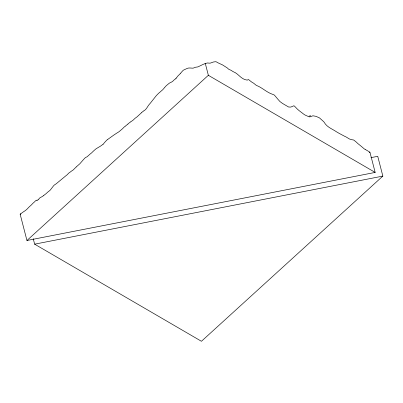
<?xml version="1.0" encoding="UTF-8"?>
<svg xmlns="http://www.w3.org/2000/svg" width="403" height="403" viewBox="0 0 403 403"><rect width="100%" height="100%" fill="white"/><g stroke="black" fill="none" stroke-linecap="round" stroke-linejoin="round"><path stroke-width="0.6" d="M38.814 199.062L39.136 198.659A11.224 6.226 -87.5 0 1 39.58 198.145A6.589 3.657 -87.5 0 1 40.159 197.666L41.056 197.183A32.22 17.878 -87.5 0 0 43.484 195.687M176.343 78.041L177.385 76.625A13.828 7.672 -87.5 0 1 178.101 75.764L179.118 74.782A30.306 16.815 -87.5 0 0 180.322 73.542L180.489 73.351M164.837 87.295L165.714 86.282A17.042 9.455 -87.5 0 1 166.439 85.557L168.686 83.688A25.585 14.196 -87.5 0 1 169.21 83.285A17.264 9.576 -87.5 0 1 170.338 82.625L171.189 82.227A15.652 8.685 -87.5 0 0 173.028 81.008L173.844 80.177A17.969 9.969 -87.5 0 1 174.781 79.396L175.189 79.099A21.475 11.919 -87.5 0 0 175.491 78.872M164.701 87.456L163.029 89.395A16.951 9.405 -87.5 0 1 162.071 90.302L161.447 90.821A23.465 13.017 -87.5 0 0 161.014 91.194L160.228 91.909A32.24 17.888 -87.5 0 1 159.694 92.373L159.094 92.871A23.238 12.891 -87.5 0 0 158.238 93.662L156.656 95.269A18.054 10.015 -87.5 0 0 156.042 95.964L150.883 102.483A27.681 15.359 -87.5 0 1 150.264 103.249L149.317 104.347A24.014 13.324 -87.5 0 0 147.921 106.236L147.105 107.5A27.374 15.188 -87.5 0 1 146.818 107.928A16.916 9.385 -87.5 0 1 145.735 109.319A13.405 7.435 -87.5 0 1 144.894 110.115L143.871 110.85M180.524 73.311L182.111 71.472A16.226 9.002 -87.5 0 1 183.486 70.117L186.67 68.651A20.175 11.193 -87.5 0 1 188.579 68.042L189.929 67.996A29.056 16.12 -87.5 0 1 190.342 68.021L192.77 68.167A11.148 6.186 -87.5 0 0 193.571 68.006L195.309 67.301A10.8 5.99 -87.5 0 1 195.636 67.215L197.082 67.039A13.395 7.43 -87.5 0 0 198.145 66.772L200.906 65.472A40.194 22.301 -87.5 0 0 201.379 65.241L202.261 64.777A23.404 12.987 -87.5 0 1 203.258 64.329L204.583 63.81A5.451 3.028 -87.5 0 0 205.233 63.336M76.167 167.003L73.512 169.658A15.606 8.659 -87.5 0 1 72.807 170.237A21.394 11.873 -87.5 0 1 72.187 170.64L71.694 170.948A18.447 10.236 -87.5 0 0 71.069 171.401L70.404 171.93A23.893 13.259 -87.5 0 1 69.835 172.343L69.034 172.897A9.969 5.531 -87.5 0 0 68.439 173.416L67.422 174.519A9.526 5.284 -87.5 0 1 66.958 174.932L66.848 175.018A21.142 11.732 -87.5 0 1 66.515 175.26L57.261 182.902A30.301 16.815 -87.5 0 1 55.821 184.045L54.934 184.614A11.314 6.277 -87.5 0 0 53.503 185.879L50.672 189.566A15.364 8.523 -87.5 0 1 50.274 190.03A12.176 6.755 -87.5 0 1 49.443 190.815L48.441 191.556A25.273 14.024 -87.5 0 0 47.211 192.594L46.421 193.334A23.853 13.234 -87.5 0 1 45.811 193.853L43.479 195.672M141.433 112.8L137.232 116.669A20.775 11.526 -87.5 0 1 136.209 117.475L135.398 118.049A15.742 8.735 -87.5 0 0 134.909 118.447L133.574 119.721A18.931 10.503 -87.5 0 1 132.491 120.603L130.627 121.892M76.222 166.948L79.809 163.789L82.655 160.535A38.718 21.485 -87.5 0 1 83.361 159.739L84.595 158.394A19.888 11.037 -87.5 0 1 84.897 158.077L85.144 157.845A7.722 4.282 -87.5 0 1 85.784 157.382L87.028 156.802A8.478 4.705 -87.5 0 0 87.129 156.747L89.537 154.576A22.105 12.266 -87.5 0 1 90.564 153.699L91.486 152.989A12.931 7.173 -87.5 0 0 92.262 152.208L94.237 150.339A24.019 13.329 -87.5 0 0 94.75 149.911L95.612 149.16A16.13 8.947 -87.5 0 1 96.67 148.43L100.151 146.339A29.751 16.508 -87.5 0 0 100.554 146.093L103.057 144.294M141.468 112.764L142.042 112.215A18.427 10.226 -87.5 0 1 142.798 111.586L143.735 110.936M36.859 200.22A8.231 4.564 -87.5 0 0 35.63 200.729L34.487 201.888A20.981 11.642 -87.5 0 1 33.958 202.377L33.207 203.021A20.125 11.163 -87.5 0 0 32.462 203.762L31.756 204.523A25.198 13.979 -87.5 0 1 30.744 205.505L29.923 206.22A31.756 17.616 -87.5 0 0 28.86 207.228L27.157 209.011A22.523 12.493 -87.5 0 1 26.885 209.268L26.17 209.887A52.924 29.364 -87.5 0 1 25.122 210.704L24.628 211.051A30.049 16.674 -87.5 0 1 23.727 211.615L20.15 214.2L26.951 240.49L208.361 75.306L205.258 63.306A3.839 1.32 66.2 0 0 205.505 63.442M370.951 157.649L377.737 156.319L382.85 176.096L201.44 341.281L34.638 244.168L33.227 238.707M127.917 124.064L128.753 123.313A24.442 13.561 -87.5 0 1 129.746 122.507L130.517 121.968M127.892 124.084L125.288 126.184M125.157 126.28L124.472 126.809A16.986 9.425 -87.5 0 0 123.867 127.343L122.96 128.275A25.651 14.231 -87.5 0 1 122.195 129.02L119.268 131.494A19.329 10.725 -87.5 0 1 117.706 132.506L113.485 135.287A27.318 15.158 -87.5 0 1 112.508 135.997L107.803 139.378M107.727 139.438L106.921 140.048A12.095 6.71 -87.5 0 0 106.417 140.511L104.956 142.098A30.285 16.805 -87.5 0 0 104.261 142.904L103.339 144.012A8.146 4.519 -87.5 0 1 103.057 144.294M20.885 213.943L20.15 214.2M36.854 200.205L37.247 200.12M26.951 240.49L375.163 172.419L369.949 152.258A16.014 5.516 66.2 0 0 369.077 151.679L365.511 149.589M34.638 244.168L382.85 176.096M309.056 116.094L310.824 115.797M369.158 152.294L369.899 152.258M205.505 63.442L207.459 62.974L208.804 63.09A34.462 11.873 66.2 0 0 210.734 62.989L213.348 62.017L215.489 61.719A11.662 4.015 66.2 0 1 216.759 62.082L217.685 62.641A14.911 5.138 66.2 0 0 218.134 62.878L222.587 64.948L227.267 67.931A6 2.065 66.2 0 1 227.786 68.414C229.015 69.926 231 69.815 232.42 71.225A30.29 10.438 66.2 0 1 232.879 71.477L234.697 72.444A9.858 3.395 66.2 0 0 235.11 72.545C239.12 74.963 242.001 79.643 247.11 80.096A4.851 1.672 66.2 0 0 247.482 80.021L248.142 79.562A3.385 1.169 66.2 0 1 248.545 79.587L250.661 81.26A29.102 10.025 66.2 0 0 253.487 83.094L255.799 84.952A6.216 2.141 66.2 0 0 256.298 85.376C262.192 87.506 266.625 92.423 272.7 94.357A25.112 8.649 66.2 0 0 273.138 94.534L274.04 94.907A5.753 1.98 66.2 0 1 274.519 95.244L276.932 98.085A18.679 6.433 66.2 0 0 277.501 98.795L279.889 101.496L282.483 103.42L288.634 107.022L290.598 107.062A41.852 14.417 66.2 0 1 290.976 107.017L293.792 105.808A4.262 1.466 66.2 0 1 294.553 106.201L297.575 109.329A28.86 9.944 66.2 0 1 299.071 110.603L302.814 113.45A12.836 4.423 66.2 0 0 303.308 113.858L304.426 114.623A29.434 10.14 66.2 0 0 305.64 115.318L308.874 116.709A13.39 4.614 66.2 0 0 310.209 116.794L311.746 116.245A23.062 7.944 66.2 0 0 312.098 116.084L312.93 115.792L316.093 116.356A20.961 7.224 66.2 0 0 316.541 116.578L319.493 117.913L322.37 120.487A21.853 7.531 66.2 0 1 324.108 122.164C326.843 127.277 332.475 128.945 336.837 132.038A12.09 4.166 66.2 0 1 337.281 132.244L339.145 133.373A14.83 5.108 66.2 0 0 339.588 133.595L345.331 136.647A9.45 3.254 66.2 0 1 345.744 136.753L349.003 138.723A9.682 3.335 66.2 0 0 349.461 138.995L351.164 139.539A32.381 11.158 66.2 0 1 351.587 139.66L353.763 140.043L356.081 141.906A26.89 9.264 66.2 0 1 357.642 143.397L361.431 146.45A26.875 9.259 66.2 0 0 361.939 146.894L364.111 148.747A13.057 4.498 66.2 0 0 365.506 149.584M208.361 75.306L375.163 172.419M38.849 199.168A6.906 3.834 -87.5 0 1 37.252 200.21M176.343 78.046A8.831 4.901 -87.5 0 1 175.491 78.867"/></g></svg>
